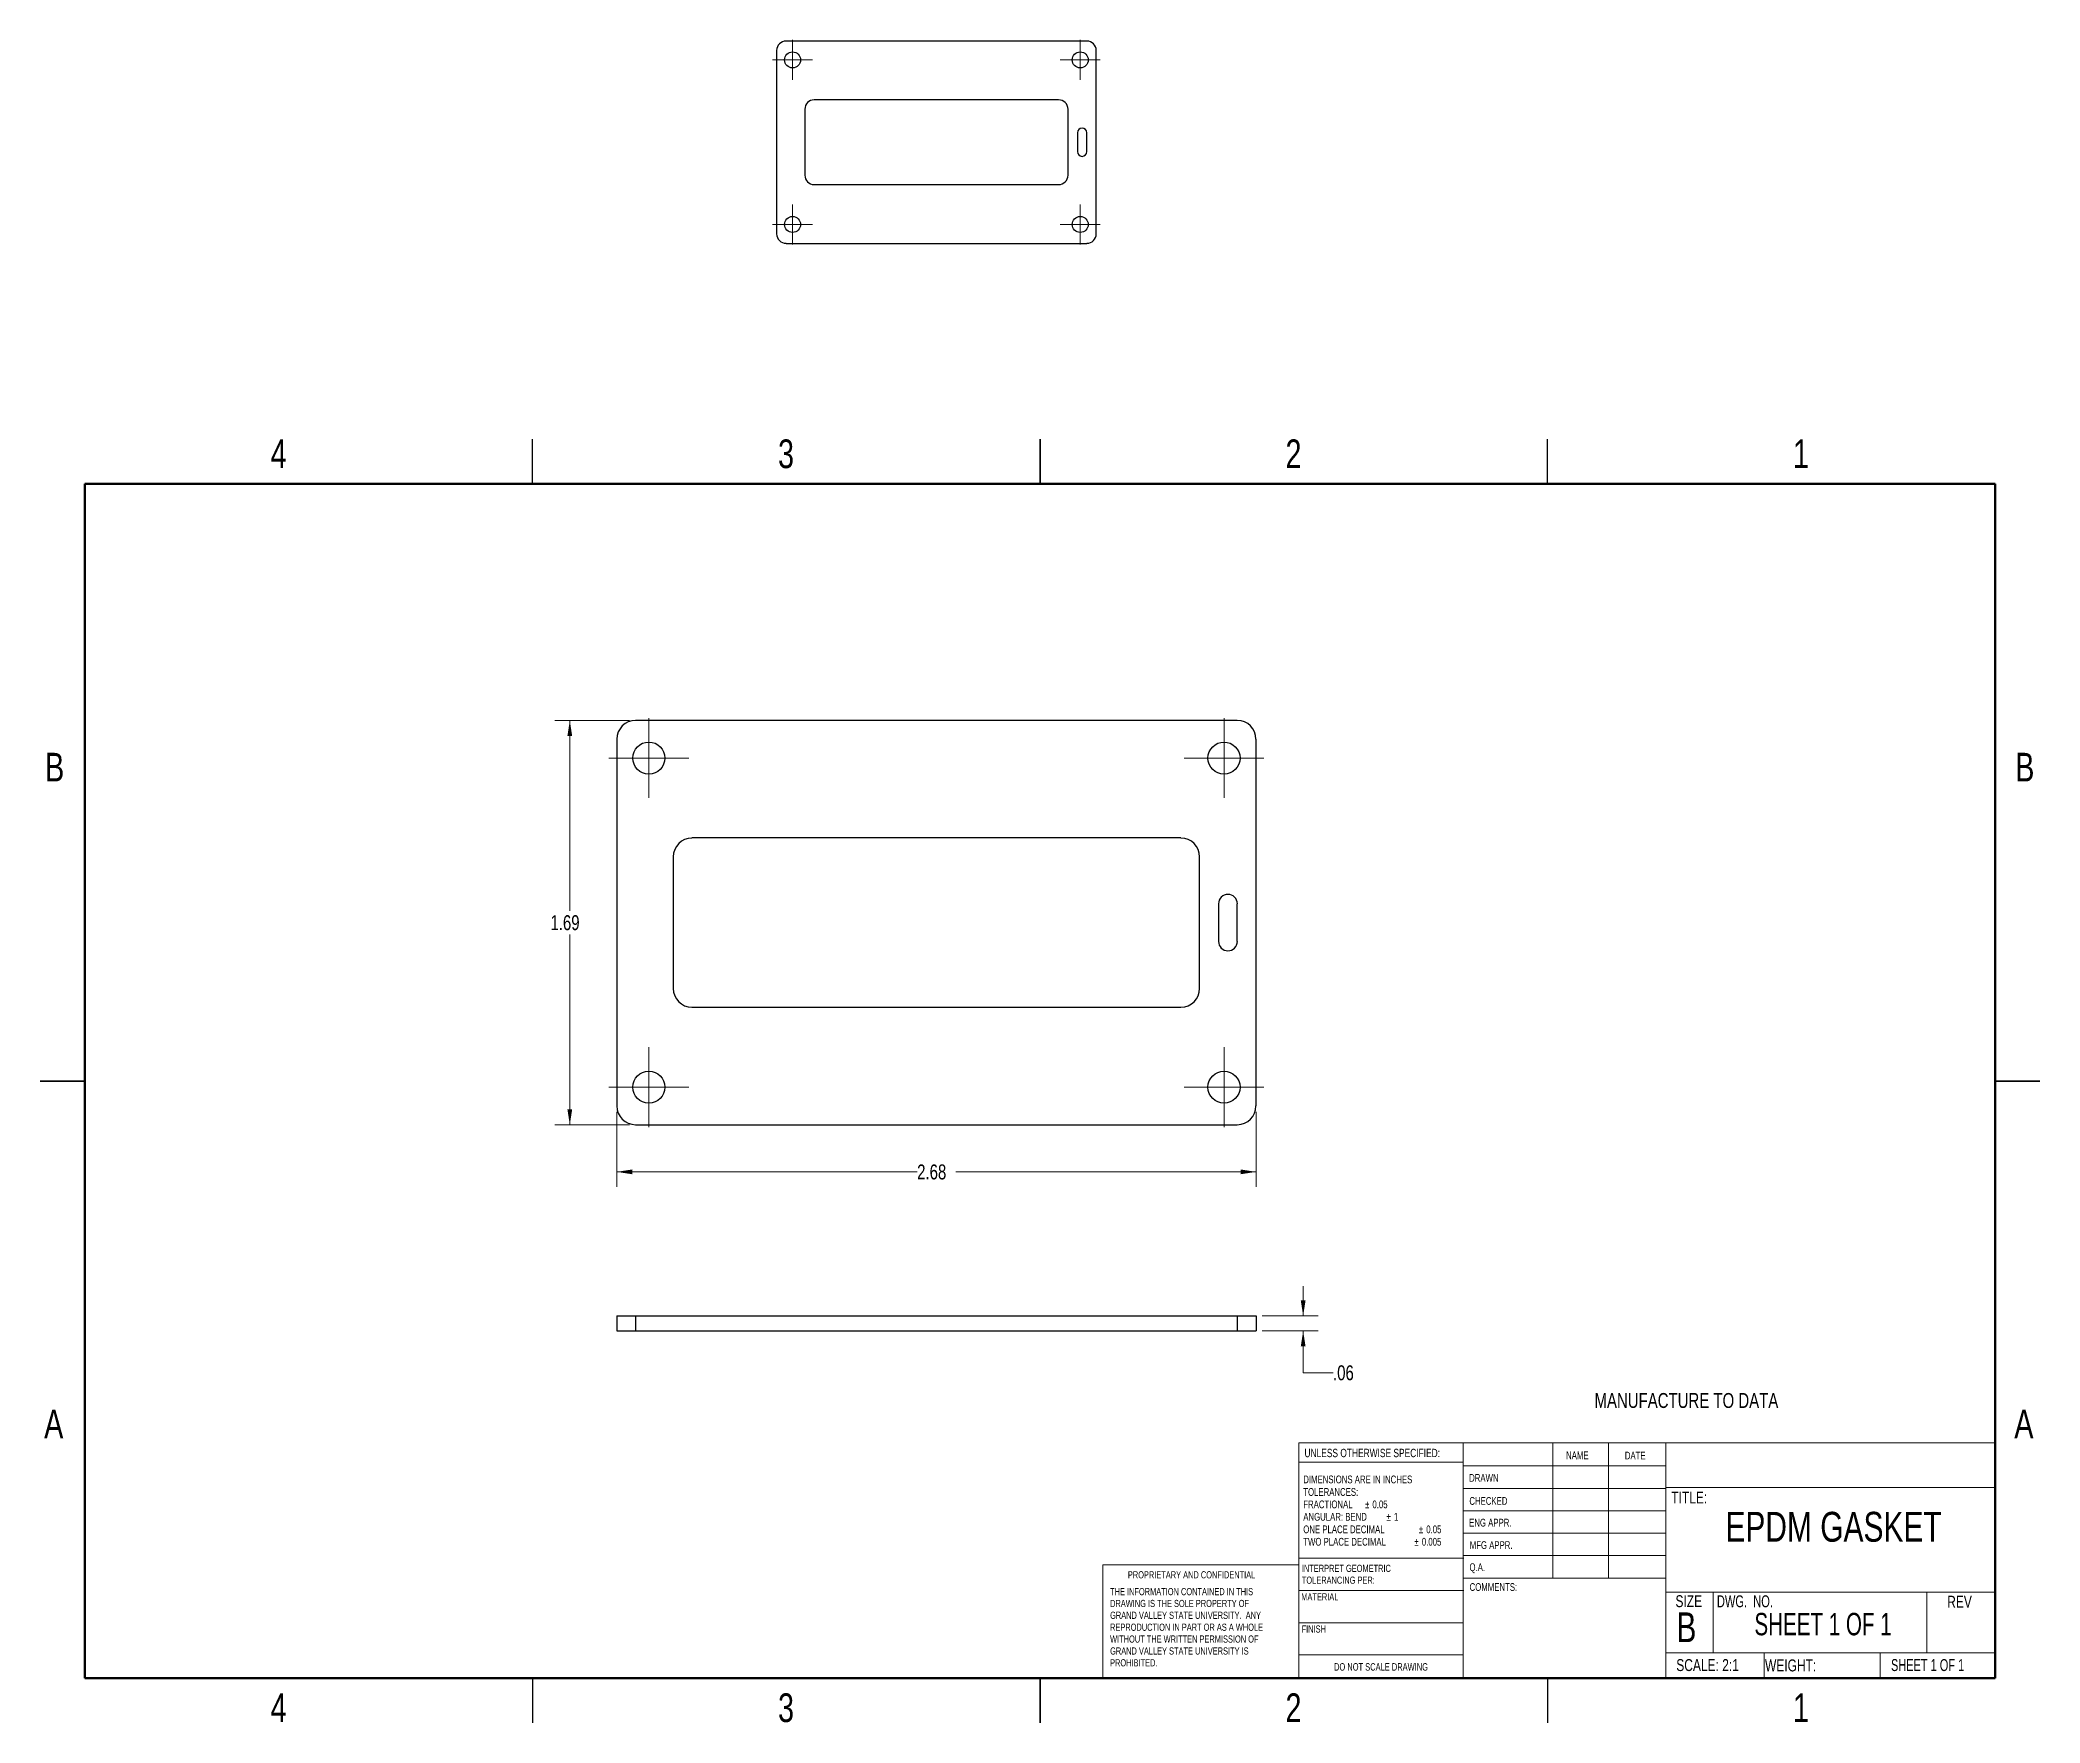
# Model space of a CAD drawing. Header units: inches. Extents: x 0.1 to 16.9, y 0.1 to 14.2.
import ezdxf

# ---------------------------------------------------------------- set-up
doc = ezdxf.new("R2010")
doc.units = ezdxf.units.IN
doc.header["$MEASUREMENT"] = 0
doc.styles.add('SLDTEXTSTYLE0', font='TXT', dxfattribs={"width": 0.75})
doc.styles.add('SLDTEXTSTYLE1', font='TXT', dxfattribs={"width": 0.6875})
doc.styles.add('SLDTEXTSTYLE2', font='TXT', dxfattribs={"width": 0.694444})
doc.dimstyles.new('SLDDIMSTYLE0', dxfattribs={"dimtxt": 0.125, "dimasz": 0.13, "dimexe": 0, "dimexo": 0.0625, "dimgap": 0.03125, "dimtad": 0, "dimtih": 1, "dimtoh": 1, "dimlfac": 0.5, "dimrnd": 1e-09, "dimzin": 12, "dimdsep": 46, "dimtxsty": 'SLDTEXTSTYLE0', "dimsah": 1, "dimcen": 0.09, "dimadec": 0, "dimazin": 3, "dimtfac": 1, "dimtmove": 0, "dimatfit": 0, "dimfxl": 1, "dimfrac": 2, "dimtolj": 1, "dimtzin": 12, "dimarcsym": 0})
doc.dimstyles.new('SLDDIMSTYLE1', dxfattribs={"dimtxt": 0.125, "dimasz": 0.13, "dimexe": 0, "dimexo": 0.0625, "dimgap": 0.03125, "dimtad": 0, "dimtih": 1, "dimtoh": 1, "dimlfac": 0.5, "dimrnd": 1e-09, "dimzin": 12, "dimdsep": 46, "dimtxsty": 'SLDTEXTSTYLE0', "dimsah": 1, "dimcen": 0.09, "dimadec": 0, "dimazin": 3, "dimtfac": 1, "dimtofl": 0, "dimtmove": 0, "dimatfit": 3, "dimfxl": 1, "dimfrac": 2, "dimtolj": 1, "dimtzin": 12, "dimarcsym": 0})

# ---------------------------------------------------------------- blocks, each defined once
blk = doc.blocks.new('SW_NOTE_0')
at = {"color": 0, "linetype": 'Continuous', "lineweight": 0, "char_height": 0.06, "attachment_point": 1, "style": 'SLDTEXTSTYLE0'}
for s, insert in [('INTERPRET GEOMETRIC', (0, 0.077)), ('TOLERANCING PER:', (0, -0.022))]:
    blk.add_mtext(s, dxfattribs=dict(at, insert=insert))
blk = doc.blocks.new('SW_NOTE_1')
at = {"color": 0, "linetype": 'Continuous', "lineweight": 0, "char_height": 0.065, "attachment_point": 1, "style": 'SLDTEXTSTYLE0'}
for s, insert in [('DIMENSIONS ARE IN INCHES', (0, 0.084)), ('TOLERANCES:', (0, -0.021)), ('FRACTIONAL', (0, -0.125)), ('%%p', (0.518, -0.125)), ('0.05', (0.579, -0.125)), ('ANGULAR: BEND', (0, -0.229)), ('ONE PLACE DECIMAL', (0, -0.334)), ('%%p', (0.697, -0.229)), ('1', (0.759, -0.229)), ('0.05', (1.03, -0.334)), ('TWO PLACE DECIMAL', (0, -0.438)), ('%%p', (0.931, -0.438)), ('%%p', (0.968, -0.334)), ('0.005', (0.993, -0.438))]:
    blk.add_mtext(s, dxfattribs=dict(at, insert=insert))
blk = doc.blocks.new('SW_NOTE_2')
at = {"color": 0, "linetype": 'Continuous', "lineweight": 0, "char_height": 0.06, "attachment_point": 1, "style": 'SLDTEXTSTYLE0'}
for s, insert in [('THE INFORMATION CONTAINED IN THIS', (0, 0.077)), ('GRAND VALLEY STATE UNIVERSITY.  ANY', (0, -0.121)), ('DRAWING IS THE SOLE PROPERTY OF', (0, -0.022)), ('WITHOUT THE WRITTEN PERMISSION OF', (0, -0.32)), ('REPRODUCTION IN PART OR AS A WHOLE', (0, -0.221)), ('GRAND VALLEY STATE UNIVERSITY IS', (0, -0.42)), ('PROHIBITED.', (0, -0.519))]:
    blk.add_mtext(s, dxfattribs=dict(at, insert=insert))
blk = doc.blocks.new('_D')
at = {"color": 7, "linetype": 'Continuous', "lineweight": 18}
for p, q in [((10.704, 3.534), (10.704, 3.784)), ((10.36, 3.534), (10.829, 3.534)), ((10.36, 3.408), (10.829, 3.408)), ((10.704, 3.058), (10.704, 3.408)), ((10.954, 3.058), (10.704, 3.058))]:
    blk.add_line(p, q, dxfattribs=at)
for points in [[(10.704, 3.534), (10.724, 3.664), (10.684, 3.664)], [(10.704, 3.408), (10.684, 3.278), (10.724, 3.278)]]:
    blk.add_solid(points, dxfattribs=at)
at = {"color": 7, "linetype": 'Continuous', "lineweight": 18, "insert": (10.954, 3.12), "char_height": 0.125, "attachment_point": 1, "style": 'SLDTEXTSTYLE0'}
blk.add_mtext('.06', dxfattribs=at)
blk = doc.blocks.new('_D_1')
at = {"color": 7, "linetype": 'Continuous', "lineweight": 18}
for p, q in [((5.063, 8.52), (4.437, 8.52)), ((4.562, 8.52), (4.562, 6.926)), ((4.562, 5.134), (4.562, 6.728)), ((5.063, 5.134), (4.437, 5.134))]:
    blk.add_line(p, q, dxfattribs=at)
for points in [[(4.562, 8.52), (4.542, 8.39), (4.582, 8.39)], [(4.562, 5.134), (4.582, 5.264), (4.542, 5.264)]]:
    blk.add_solid(points, dxfattribs=at)
at = {"color": 7, "linetype": 'Continuous', "lineweight": 18, "insert": (4.4, 6.889), "char_height": 0.125, "attachment_point": 1, "style": 'SLDTEXTSTYLE0'}
blk.add_mtext('1.69', dxfattribs=at)
blk = doc.blocks.new('_D_2')
at = {"color": 7, "linetype": 'Continuous', "lineweight": 18}
for p, q in [((4.955, 5.242), (4.955, 4.615)), ((10.31, 5.242), (10.31, 4.615)), ((4.955, 4.74), (7.471, 4.74)), ((10.31, 4.74), (7.794, 4.74))]:
    blk.add_line(p, q, dxfattribs=at)
for points in [[(4.955, 4.74), (5.085, 4.72), (5.085, 4.76)], [(10.31, 4.74), (10.18, 4.76), (10.18, 4.72)]]:
    blk.add_solid(points, dxfattribs=at)
at = {"color": 7, "linetype": 'Continuous', "lineweight": 18, "insert": (7.471, 4.802), "char_height": 0.125, "attachment_point": 1, "style": 'SLDTEXTSTYLE0'}
blk.add_mtext('2.68', dxfattribs=at)
blk = doc.blocks.new('SW_CENTERMARKSYMBOL_0')
at = {"color": 0, "linetype": 'Continuous', "lineweight": 0}
for p, q in [((0, 0.2), (0, 0.334)), ((0, 0), (0, 0.2)), ((-0.2, 0), (-0.334, 0)), ((0, 0), (-0.2, 0)), ((0, 0), (0, -0.2)), ((0, 0), (0.2, 0)), ((0.2, 0), (0.334, 0)), ((0, -0.2), (0, -0.334))]:
    blk.add_line(p, q, dxfattribs=at)
blk = doc.blocks.new('SW_CENTERMARKSYMBOL_1')
at = {"color": 0, "linetype": 'Continuous', "lineweight": 0}
for p, q in [((0, 0.2), (0, 0.334)), ((0, 0), (0, 0.2)), ((-0.2, 0), (-0.334, 0)), ((0, 0), (-0.2, 0)), ((0, 0), (0, -0.2)), ((0, 0), (0.2, 0)), ((0.2, 0), (0.334, 0)), ((0, -0.2), (0, -0.334))]:
    blk.add_line(p, q, dxfattribs=at)
blk = doc.blocks.new('SW_CENTERMARKSYMBOL_2')
at = {"color": 0, "linetype": 'Continuous', "lineweight": 0}
for p, q in [((0, 0.2), (0, 0.334)), ((0, 0), (0, 0.2)), ((-0.2, 0), (-0.334, 0)), ((0, 0), (-0.2, 0)), ((0, 0), (0, -0.2)), ((0, 0), (0.2, 0)), ((0.2, 0), (0.334, 0)), ((0, -0.2), (0, -0.334))]:
    blk.add_line(p, q, dxfattribs=at)
blk = doc.blocks.new('SW_CENTERMARKSYMBOL_3')
at = {"color": 0, "linetype": 'Continuous', "lineweight": 0}
for p, q in [((0, 0.2), (0, 0.334)), ((0, 0), (0, 0.2)), ((-0.2, 0), (-0.334, 0)), ((0, 0), (-0.2, 0)), ((0, 0), (0, -0.2)), ((0, 0), (0.2, 0)), ((0.2, 0), (0.334, 0)), ((0, -0.2), (0, -0.334))]:
    blk.add_line(p, q, dxfattribs=at)
blk = doc.blocks.new('SW_CENTERMARKSYMBOL_4')
at = {"color": 0, "linetype": 'Continuous', "lineweight": 0}
for p, q in [((-0.1, 0), (-0.167, 0)), ((0, 0), (-0.1, 0)), ((0, 0.1), (0, 0.167)), ((0, 0), (0, 0.1)), ((0, 0), (0, -0.1)), ((0, 0), (0.1, 0)), ((0.1, 0), (0.167, 0)), ((0, -0.1), (0, -0.167))]:
    blk.add_line(p, q, dxfattribs=at)
blk = doc.blocks.new('SW_CENTERMARKSYMBOL_5')
at = {"color": 0, "linetype": 'Continuous', "lineweight": 0}
for p, q in [((-0.1, 0), (-0.167, 0)), ((0, 0), (-0.1, 0)), ((0, 0.1), (0, 0.167)), ((0, 0), (0, 0.1)), ((0, 0), (0, -0.1)), ((0, 0), (0.1, 0)), ((0.1, 0), (0.167, 0)), ((0, -0.1), (0, -0.167))]:
    blk.add_line(p, q, dxfattribs=at)
blk = doc.blocks.new('SW_CENTERMARKSYMBOL_6')
at = {"color": 0, "linetype": 'Continuous', "lineweight": 0}
for p, q in [((-0.1, 0), (-0.167, 0)), ((0, 0), (-0.1, 0)), ((0, 0.1), (0, 0.167)), ((0, 0), (0, 0.1)), ((0, 0), (0, -0.1)), ((0, 0), (0.1, 0)), ((0.1, 0), (0.167, 0)), ((0, -0.1), (0, -0.167))]:
    blk.add_line(p, q, dxfattribs=at)
blk = doc.blocks.new('SW_CENTERMARKSYMBOL_7')
at = {"color": 0, "linetype": 'Continuous', "lineweight": 0}
for p, q in [((-0.1, 0), (-0.167, 0)), ((0, 0), (-0.1, 0)), ((0, 0.1), (0, 0.167)), ((0, 0), (0, 0.1)), ((0, 0), (0, -0.1)), ((0, 0), (0.1, 0)), ((0.1, 0), (0.167, 0)), ((0, -0.1), (0, -0.167))]:
    blk.add_line(p, q, dxfattribs=at)

msp = doc.modelspace()

# ---------------------------------------------------------------- linework, layer by layer
at = {"color": 7, "linetype": 'Continuous', "lineweight": 25}
for p, q in [((6.294, 14.13), (6.294, 12.594)), ((8.892, 14.208), (6.373, 14.208)), ((8.971, 12.594), (8.971, 14.13)), ((6.53, 13.638), (6.53, 13.086)), ((8.656, 13.716), (6.609, 13.716)), ((8.735, 13.086), (8.735, 13.638)), ((8.814, 13.441), (8.814, 13.283)), ((8.892, 13.283), (8.892, 13.441)), ((6.609, 13.008), (8.656, 13.008)), ((6.373, 12.515), (8.892, 12.515)), ((4.25, 10.5), (4.25, 10.875)), ((8.5, 10.875), (8.5, 10.5)), ((8.5, 10.5), (8.5, 10.875)), ((12.75, 10.5), (12.75, 10.875)), ((10.152, 8.52), (5.113, 8.52)), ((4.955, 8.363), (4.955, 5.292)), ((10.31, 5.292), (10.31, 8.363)), ((5.428, 7.378), (5.428, 6.276)), ((9.68, 7.536), (5.585, 7.536)), ((9.837, 6.276), (9.837, 7.378)), ((9.995, 6.985), (9.995, 6.67)), ((10.152, 6.67), (10.152, 6.985)), ((5.585, 6.118), (9.68, 6.118)), ((0.125, 5.5), (0.5, 5.5)), ((0.5, 5.5), (0.125, 5.5)), ((16.875, 5.5), (16.5, 5.5)), ((16.5, 5.5), (16.875, 5.5)), ((5.113, 5.134), (10.152, 5.134)), ((4.955, 3.534), (4.955, 3.408)), ((4.955, 3.534), (5.113, 3.534)), ((5.113, 3.534), (5.113, 3.408)), ((5.113, 3.534), (10.152, 3.534)), ((10.152, 3.534), (10.152, 3.408)), ((10.152, 3.534), (10.31, 3.534)), ((10.31, 3.534), (10.31, 3.408)), ((4.955, 3.408), (5.113, 3.408)), ((5.113, 3.408), (10.152, 3.408)), ((10.152, 3.408), (10.31, 3.408)), ((4.25, 0.5), (4.25, 0.125)), ((8.5, 0.125), (8.5, 0.5)), ((8.5, 0.5), (8.5, 0.125)), ((12.75, 0.5), (12.75, 0.125))]:
    msp.add_line(p, q, dxfattribs=at)
at = {"color": 7, "linetype": 'Continuous', "lineweight": 50}
for p, q in [((0.5, 0.5), (0.5, 10.5)), ((0.5, 10.5), (16.5, 10.5)), ((16.5, 10.5), (16.5, 0.5)), ((16.5, 0.5), (0.5, 0.5))]:
    msp.add_line(p, q, dxfattribs=at)
at = {"color": 7, "linetype": 'Continuous', "lineweight": 18}
for p, q in [((10.668, 0.5), (10.668, 2.472)), ((10.668, 2.472), (16.5, 2.472)), ((12.045, 2.472), (12.045, 0.5)), ((12.794, 2.472), (12.794, 1.339)), ((13.262, 2.472), (13.262, 1.339)), ((13.741, 2.472), (13.741, 0.5)), ((12.045, 2.31), (10.668, 2.31)), ((12.045, 2.277), (13.741, 2.277)), ((12.045, 2.089), (13.741, 2.089)), ((13.741, 2.097), (16.5, 2.097)), ((12.045, 1.902), (13.741, 1.902)), ((13.741, 1.714), (12.045, 1.714)), ((13.741, 1.527), (12.045, 1.527)), ((9.025, 0.5), (9.025, 1.449)), ((10.668, 1.449), (9.025, 1.449)), ((10.668, 1.504), (12.05, 1.504)), ((10.668, 1.234), (12.05, 1.234)), ((13.741, 1.339), (12.05, 1.339)), ((13.741, 1.22), (16.5, 1.22)), ((14.137, 1.22), (14.137, 0.713)), ((15.928, 1.22), (15.928, 0.713)), ((10.668, 0.964), (12.045, 0.964)), ((10.668, 0.697), (12.045, 0.697)), ((13.741, 0.713), (16.5, 0.713)), ((14.564, 0.713), (14.564, 0.5)), ((15.536, 0.713), (15.536, 0.5))]:
    msp.add_line(p, q, dxfattribs=at)
at = {"color": 7, "linetype": 'Continuous', "lineweight": 25}
for centre, radius in [((6.428, 14.051), 0.0669), ((8.837, 14.051), 0.0669), ((6.428, 12.673), 0.0669), ((8.837, 12.673), 0.0669), ((5.224, 8.205), 0.134), ((10.041, 8.205), 0.134), ((5.224, 5.449), 0.134), ((10.041, 5.449), 0.134)]:
    msp.add_circle(centre, radius, dxfattribs=at)
for centre, radius, start, end in [((6.373, 14.13), 0.0787, 90, 180), ((8.892, 14.13), 0.0787, 0, 90), ((6.609, 13.638), 0.0787, 90, 180), ((8.656, 13.638), 0.0787, 0, 90), ((8.853, 13.441), 0.0394, 0, 180), ((8.853, 13.283), 0.0394, 180, 0), ((6.609, 13.086), 0.0787, 180, 270), ((8.656, 13.086), 0.0787, 270, 0), ((6.373, 12.594), 0.0787, 180, 270), ((8.892, 12.594), 0.0787, 270, 0), ((5.113, 8.363), 0.157, 90, 180), ((10.152, 8.363), 0.157, 0, 90), ((5.585, 7.378), 0.157, 90, 180), ((9.68, 7.378), 0.157, 0, 90), ((10.074, 6.985), 0.0787, 0, 180), ((10.074, 6.67), 0.0787, 180, 0), ((5.585, 6.276), 0.157, 180, 270), ((9.68, 6.276), 0.157, 270, 0), ((5.113, 5.292), 0.157, 180, 270), ((10.152, 5.292), 0.157, 270, 0)]:
    msp.add_arc(centre, radius, start, end, dxfattribs=at)

# ---------------------------------------------------------------- block references
at = {"color": 7, "linetype": 'Continuous', "lineweight": 0}
for name, p in [('SW_CENTERMARKSYMBOL_5', (6.428, 14.051)), ('SW_CENTERMARKSYMBOL_4', (8.837, 14.051)), ('SW_CENTERMARKSYMBOL_6', (6.428, 12.673)), ('SW_CENTERMARKSYMBOL_7', (8.837, 12.673)), ('SW_CENTERMARKSYMBOL_1', (5.224, 8.205)), ('SW_CENTERMARKSYMBOL_0', (10.041, 8.205)), ('SW_CENTERMARKSYMBOL_2', (5.224, 5.449)), ('SW_CENTERMARKSYMBOL_3', (10.041, 5.449)), ('SW_NOTE_1', (10.705, 2.113)), ('SW_NOTE_0', (10.693, 1.373)), ('SW_NOTE_2', (9.087, 1.178))]:
    msp.add_blockref(name, p, dxfattribs=at)

# ---------------------------------------------------------------- texts
for s, insert, char_height, attachment_point, style in [('4', (2.123, 10.873), 0.24, 2, 'SLDTEXTSTYLE0'), ('3', (6.373, 10.873), 0.24, 2, 'SLDTEXTSTYLE0'), ('2', (10.623, 10.873), 0.24, 2, 'SLDTEXTSTYLE0'), ('1', (14.873, 10.873), 0.24, 2, 'SLDTEXTSTYLE0'), ('B', (0.248, 8.249), 0.24, 2, 'SLDTEXTSTYLE0'), ('B', (16.748, 8.249), 0.24, 2, 'SLDTEXTSTYLE0'), ('MANUFACTURE TO DATA', (13.144, 2.888), 0.125, 1, 'SLDTEXTSTYLE0'), ('A', (0.24, 2.749), 0.24, 2, 'SLDTEXTSTYLE0'), ('A', (16.74, 2.749), 0.24, 2, 'SLDTEXTSTYLE0'), ('UNLESS OTHERWISE SPECIFIED:', (10.715, 2.421), 0.07, 1, 'SLDTEXTSTYLE0'), ('NAME', (12.906, 2.399), 0.065, 1, 'SLDTEXTSTYLE0'), ('DATE', (13.398, 2.397), 0.065, 1, 'SLDTEXTSTYLE0'), ('DRAWN', (12.094, 2.21), 0.065, 1, 'SLDTEXTSTYLE0'), ('CHECKED', (12.096, 2.017), 0.065, 1, 'SLDTEXTSTYLE0'), ('TITLE:', (13.787, 2.063), 0.1, 1, 'SLDTEXTSTYLE0'), ('EPDM GASKET', (15.146, 1.893), 0.25, 2, 'SLDTEXTSTYLE0'), ('ENG APPR.', (12.094, 1.835), 0.065, 1, 'SLDTEXTSTYLE0'), ('MFG APPR.', (12.099, 1.647), 0.065, 1, 'SLDTEXTSTYLE0'), ('PROPRIETARY AND CONFIDENTIAL', (9.236, 1.396), 0.06, 1, 'SLDTEXTSTYLE0'), ('Q.A.', (12.097, 1.462), 0.065, 1, 'SLDTEXTSTYLE0'), ('MATERIAL', (10.688, 1.211), 0.06, 1, 'SLDTEXTSTYLE0'), ('COMMENTS:', (12.098, 1.296), 0.065, 1, 'SLDTEXTSTYLE0'), ('SIZE', (13.822, 1.195), 0.1, 1, 'SLDTEXTSTYLE0'), ('DWG.  NO.', (14.169, 1.194), 0.1, 1, 'SLDTEXTSTYLE2'), ('REV', (16.098, 1.19), 0.1, 1, 'SLDTEXTSTYLE0'), ('B', (13.83, 1.052), 0.25, 1, 'SLDTEXTSTYLE0'), ('SHEET 1 OF 1', (15.058, 1.047), 0.1875, 2, 'SLDTEXTSTYLE1'), ('FINISH', (10.691, 0.942), 0.06, 1, 'SLDTEXTSTYLE0'), ('DO NOT SCALE DRAWING', (11.356, 0.626), 0.0625, 2, 'SLDTEXTSTYLE0'), ('SCALE: 2:1', (13.829, 0.66), 0.1, 1, 'SLDTEXTSTYLE0'), ('WEIGHT:', (14.572, 0.657), 0.1, 1, 'SLDTEXTSTYLE0'), ('SHEET 1 OF 1', (15.627, 0.66), 0.1, 1, 'SLDTEXTSTYLE1'), ('4', (2.123, 0.373), 0.24, 2, 'SLDTEXTSTYLE0'), ('3', (6.373, 0.373), 0.24, 2, 'SLDTEXTSTYLE0'), ('2', (10.623, 0.373), 0.24, 2, 'SLDTEXTSTYLE0'), ('1', (14.873, 0.373), 0.24, 2, 'SLDTEXTSTYLE0')]:
    msp.add_mtext(s, dxfattribs=dict(at, insert=insert, char_height=char_height, attachment_point=attachment_point, style=style))

# ---------------------------------------------------------------- dimensions: what is measured, and where the dimension line sits
at = {"color": 7, "linetype": 'Continuous', "lineweight": 18}
for base, p1, p2, dimstyle, picture, middle in [((4.562, 5.134), (5.113, 8.52), (5.113, 5.134), 'SLDDIMSTYLE1', '_D_1', (4.562, 6.827)), ((10.704, 3.408), (10.31, 3.534), (10.31, 3.408), 'SLDDIMSTYLE0', '_D', (10.704, 3.058))]:
    dim = msp.add_linear_dim(base=base, p1=p1, p2=p2, angle=90, dimstyle=dimstyle, dxfattribs=at)
    dim.commit()
    dim.dimension.update_dxf_attribs({"geometry": picture, "text_midpoint": middle, "dimtype": 160})
dim = msp.add_linear_dim(base=(10.31, 4.74), p1=(4.955, 5.292), p2=(10.31, 5.292), dimstyle='SLDDIMSTYLE1', dxfattribs=at)
dim.commit()
dim.dimension.update_dxf_attribs({"geometry": '_D_2', "text_midpoint": (7.633, 4.74), "dimtype": 160})

doc.saveas('drawing.dxf')
